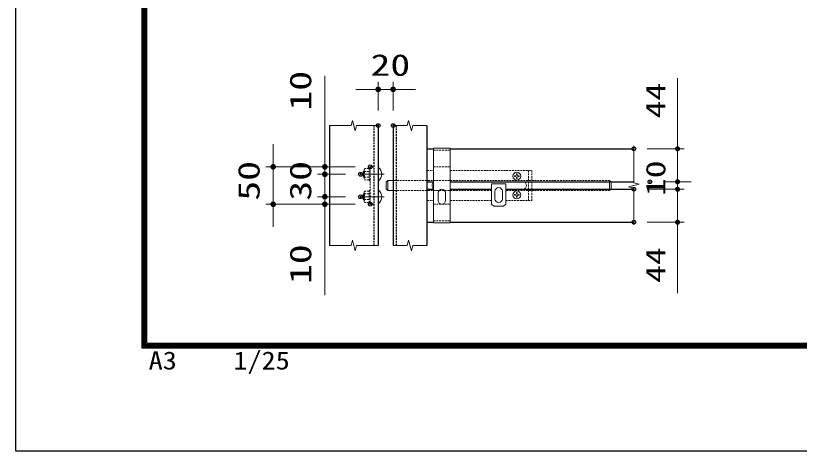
# Model space of a CAD drawing. Units: millimetres, scale not verified. Extents: x -5250 to 5250, y -3712 to 3712.
# Drawn here: x -5250 to -3158, y -3712 to -2550 of the extents above; entities that cross this region are included whole.
import ezdxf
from ezdxf.enums import TextEntityAlignment as Align

# ---------------------------------------------------------------- set-up
doc = ezdxf.new("R2010")
doc.units = ezdxf.units.MM
doc.header["$LTSCALE"] = 20
doc.header["$PDMODE"] = 32
doc.header["$PDSIZE"] = 10
doc.linetypes.add('USER1', pattern=[50.8, 31.75, -6.35, 6.35, -6.35])
doc.linetypes.add('USER2', pattern=[0.375, 0.25, -0.125])
for name, color, linetype, lineweight in [('0-0_D-TTL', 7, 'Continuous', 25), ('0-3_D-STR1', 1, 'Continuous', 25), ('0-4_D-STR3', 3, 'Continuous', 13), ('0-5_D-BMK', 2, 'Continuous', 13), ('0-6_D-STR-DIM', 7, 'Continuous', 13), ('0-7_0', 7, 'Continuous', 25)]:
    doc.layers.add(name, color=color, linetype=linetype, lineweight=lineweight)
doc.layers.add('0-8_Defpoints', color=7, linetype='Continuous')
doc.styles.add('ＭＳ ゴシック', font='')
doc.styles.get('ＭＳ ゴシック').set_extended_font_data('MS Gothic')

# ---------------------------------------------------------------- blocks, each defined once
blk = doc.blocks.new('_DotSmall')
at = {"layer": '0-7_0'}
for points in [[(0, 0), (-2.5, 0), (-2.48, 0.313)], [(0, 0), (-2.48, -0.313), (-2.5, 0)], [(0, 0), (-2.48, 0.313), (-2.421, 0.622)], [(0, 0), (-2.421, -0.622), (-2.48, -0.313)], [(0, 0), (-2.421, 0.622), (-2.324, 0.92)], [(0, 0), (-2.324, -0.92), (-2.421, -0.622)], [(0, 0), (-2.324, 0.92), (-2.191, 1.204)], [(0, 0), (-2.191, -1.204), (-2.324, -0.92)], [(0, 0), (-2.191, 1.204), (-2.023, 1.469)], [(0, 0), (-2.023, -1.469), (-2.191, -1.204)], [(0, 0), (-2.023, 1.469), (-1.822, 1.711)], [(0, 0), (-1.822, -1.711), (-2.023, -1.469)], [(0, 0), (-1.822, 1.711), (-1.594, 1.926)], [(0, 0), (-1.594, -1.926), (-1.822, -1.711)], [(0, 0), (-1.594, 1.926), (-1.34, 2.111)], [(0, 0), (-1.34, -2.111), (-1.594, -1.926)], [(0, 0), (-1.34, 2.111), (-1.064, 2.262)], [(0, 0), (-1.064, -2.262), (-1.34, -2.111)], [(0, 0), (-1.064, 2.262), (-0.773, 2.378)], [(0, 0), (-0.773, -2.378), (-1.064, -2.262)], [(0, 0), (-0.773, 2.378), (-0.468, 2.456)], [(0, 0), (-0.468, -2.456), (-0.773, -2.378)], [(0, 0), (-0.468, 2.456), (-0.157, 2.495)], [(0, 0), (-0.157, -2.495), (-0.468, -2.456)], [(0, 0), (-0.157, 2.495), (0.157, 2.495)], [(0, 0), (0.157, -2.495), (-0.157, -2.495)], [(0, 0), (0.157, 2.495), (0.468, 2.456)], [(0, 0), (0.468, 2.456), (0.773, 2.378)], [(0, 0), (0.773, 2.378), (1.064, 2.262)], [(0, 0), (1.064, 2.262), (1.34, 2.111)], [(0, 0), (1.34, 2.111), (1.594, 1.926)], [(0, 0), (1.594, 1.926), (1.822, 1.711)], [(0, 0), (1.822, 1.711), (2.023, 1.469)], [(0, 0), (2.023, 1.469), (2.191, 1.204)], [(0, 0), (2.191, 1.204), (2.324, 0.92)], [(0, 0), (2.324, 0.92), (2.421, 0.622)], [(0, 0), (2.421, 0.622), (2.48, 0.313)], [(0, 0), (2.48, 0.313), (2.5, 0)], [(0, 0), (0.468, -2.456), (0.157, -2.495)], [(0, 0), (0.773, -2.378), (0.468, -2.456)], [(0, 0), (1.064, -2.262), (0.773, -2.378)], [(0, 0), (1.34, -2.111), (1.064, -2.262)], [(0, 0), (1.594, -1.926), (1.34, -2.111)], [(0, 0), (1.822, -1.711), (1.594, -1.926)], [(0, 0), (2.023, -1.469), (1.822, -1.711)], [(0, 0), (2.191, -1.204), (2.023, -1.469)], [(0, 0), (2.324, -0.92), (2.191, -1.204)], [(0, 0), (2.421, -0.622), (2.324, -0.92)], [(0, 0), (2.48, -0.313), (2.421, -0.622)], [(0, 0), (2.5, 0), (2.48, -0.313)]]:
    blk.add_solid(points, dxfattribs=at)

msp = doc.modelspace()

# ---------------------------------------------------------------- linework, layer by layer
at = {"layer": '0-0_D-TTL', "color": 2}
msp.add_lwpolyline([(-5249.84, 3712.5), (5250.16, 3712.5), (5250.16, -3712.5), (-5249.84, -3712.5)], close=True, dxfattribs=at)
at = {"layer": '0-0_D-TTL'}
for points in [[(-4912.34, 3437.5), (4912.66, 3437.5), (4912.66, -3437.5), (-4912.34, -3437.5)], [(-4909.21, 3434.37), (4909.54, 3434.37), (4909.54, -3434.37), (-4909.21, -3434.37)], [(-4906.09, 3431.25), (4906.41, 3431.25), (4906.41, -3431.25), (-4906.09, -3431.25)], [(-4902.96, 3428.12), (4903.29, 3428.12), (4903.29, -3428.12), (-4902.96, -3428.12)], [(-4899.84, 3425), (4900.16, 3425), (4900.16, -3425), (-4899.84, -3425)]]:
    msp.add_lwpolyline(points, close=True, dxfattribs=at)
at = {"layer": '0-3_D-STR1'}
for p, q in [((-4412.27, -2842.93), (-4412.27, -3162.93)), ((-4282.27, -2842.93), (-4282.27, -3162.93)), ((-4242.27, -2842.93), (-4242.27, -3162.93)), ((-4152.27, -2842.93), (-4152.27, -3162.93)), ((-4152.27, -2904.93), (-4134.27, -2904.93)), ((-4090.27, -2904.93), (-3599.82, -2904.93)), ((-4152.27, -2992.93), (-4134.27, -2992.93)), ((-4090.27, -2992.93), (-3599.82, -2992.93)), ((-4152.27, -3012.93), (-4134.27, -3012.93)), ((-4090.27, -3012.93), (-3979.61, -3012.93)), ((-3941.61, -3012.93), (-3599.82, -3012.93)), ((-4152.27, -3100.93), (-4134.27, -3100.93)), ((-4090.27, -3100.93), (-3599.82, -3100.93))]:
    msp.add_line(p, q, dxfattribs=at)
at = {"layer": '0-3_D-STR1', "linetype": 'USER2'}
for p, q in [((-4294.27, -2842.93), (-4294.27, -3162.93)), ((-4234.27, -2842.93), (-4234.27, -3162.93))]:
    msp.add_line(p, q, dxfattribs=at)
at = {"layer": '0-4_D-STR3'}
for p, q in [((-4134.27, -2902.93), (-4134.27, -3102.93)), ((-4134.27, -2902.93), (-4090.27, -2902.93)), ((-4090.27, -2902.93), (-4090.27, -3102.93)), ((-4281.27, -2955.13), (-4282.27, -2955.13)), ((-4281.27, -2955.13), (-4281.27, -2990.73)), ((-4281.27, -2990.73), (-4282.27, -2990.73)), ((-4260.61, -2993.93), (-4256.61, -2989.93)), ((-4256.61, -2989.93), (-4256.61, -3015.93)), ((-4242.27, -2989.93), (-4256.61, -2989.93)), ((-3915.98, -2977.1), (-3918.57, -2977.14)), ((-3918.57, -2977.14), (-3918.57, -2978.72)), ((-3915.98, -2978.77), (-3918.57, -2978.72)), ((-3913.06, -2971.63), (-3913.1, -2974.22)), ((-3913.06, -2984.23), (-3913.1, -2981.64)), ((-3913.06, -2971.63), (-3911.48, -2971.63)), ((-3911.48, -2971.63), (-3911.43, -2974.22)), ((-3908.56, -2977.1), (-3905.97, -2977.14)), ((-3908.56, -2978.77), (-3905.97, -2978.72)), ((-3905.97, -2977.14), (-3905.97, -2978.72)), ((-3664.61, -2989.93), (-3664.61, -3015.93)), ((-4260.61, -3011.93), (-4260.61, -2993.93)), ((-4260.61, -3011.93), (-4256.61, -3015.93)), ((-3979.61, -2998.43), (-3941.61, -2998.43)), ((-3979.61, -2998.43), (-3979.61, -3052.43)), ((-3941.61, -2998.43), (-3941.61, -3052.43)), ((-3660.61, -3011.93), (-3660.61, -2993.93)), ((-4242.27, -3015.93), (-4256.61, -3015.93)), ((-4122.27, -3022.93), (-4122.27, -3042.93)), ((-4102.27, -3022.93), (-4102.27, -3042.93)), ((-3970.61, -3018.43), (-3970.61, -3038.43)), ((-3950.61, -3018.43), (-3950.61, -3038.43)), ((-3915.98, -3028.77), (-3918.57, -3028.72)), ((-3913.06, -3021.63), (-3913.1, -3024.22)), ((-3913.06, -3034.23), (-3913.1, -3031.64)), ((-3913.06, -3021.63), (-3911.48, -3021.63)), ((-3911.48, -3021.63), (-3911.43, -3024.22)), ((-3911.48, -3034.23), (-3911.43, -3031.64)), ((-3908.56, -3027.1), (-3905.97, -3027.14)), ((-3908.56, -3028.77), (-3905.97, -3028.72)), ((-3905.97, -3027.14), (-3905.97, -3028.72)), ((-4281.27, -3050.73), (-4282.27, -3050.73)), ((-3973.61, -3058.43), (-3979.61, -3052.43)), ((-3947.61, -3058.43), (-3941.61, -3052.43)), ((-3913.06, -3034.23), (-3911.48, -3034.23)), ((-3973.61, -3058.43), (-3947.61, -3058.43)), ((-4134.27, -3102.93), (-4090.27, -3102.93))]:
    msp.add_line(p, q, dxfattribs=at)
at = {"layer": '0-4_D-STR3', "linetype": 'USER2'}
for p, q in [((-4134.27, -2908.93), (-4090.27, -2908.93)), ((-4320.67, -2964.93), (-4322.27, -2966.53)), ((-4322.27, -2966.53), (-4319.47, -2966.53)), ((-4320.67, -2964.93), (-4320.67, -2980.93)), ((-4319.47, -2964.93), (-4320.67, -2964.93)), ((-4319.47, -2984.26), (-4319.47, -2961.58)), ((-4306.47, -2957.93), (-4318.27, -2957.93)), ((-4306.47, -2965.45), (-4318.27, -2965.45)), ((-4303.27, -2952.93), (-4294.27, -2952.93)), ((-4303.27, -2952.93), (-4303.27, -3052.93)), ((-4152.27, -2962.93), (-4134.27, -2962.93)), ((-4134.27, -2952.93), (-4090.27, -2952.93)), ((-4090.27, -2962.93), (-3872.27, -2962.93)), ((-3881.27, -2962.93), (-3881.27, -3042.93)), ((-3872.27, -2962.93), (-3872.27, -3042.93)), ((-4322.27, -2979.33), (-4319.47, -2979.33)), ((-4306.48, -2980.43), (-4318.27, -2980.43)), ((-4306.47, -2987.93), (-4318.27, -2987.93)), ((-4303.27, -2989.93), (-4306.47, -2989.93)), ((-3664.61, -2989.93), (-4242.27, -2989.93)), ((-3660.61, -2993.93), (-3664.61, -2989.93)), ((-3664.61, -3015.93), (-3660.61, -3011.93)), ((-4322.27, -3026.53), (-4319.47, -3026.53)), ((-4320.67, -3040.93), (-4320.67, -3024.93)), ((-4319.47, -3021.6), (-4319.47, -3044.28)), ((-4306.47, -3017.93), (-4318.27, -3017.93)), ((-4306.48, -3025.43), (-4318.27, -3025.43)), ((-4303.27, -3015.93), (-4306.47, -3015.93)), ((-3979.61, -3015.93), (-4242.27, -3015.93)), ((-3664.61, -3015.93), (-3941.61, -3015.93)), ((-4319.47, -3040.93), (-4320.67, -3040.93)), ((-4306.47, -3040.41), (-4318.27, -3040.41)), ((-4306.47, -3047.93), (-4318.27, -3047.93)), ((-4303.27, -3052.93), (-4294.27, -3052.93)), ((-4152.27, -3042.93), (-4134.27, -3042.93)), ((-4134.27, -3052.93), (-4090.27, -3052.93)), ((-4090.27, -3042.93), (-3979.61, -3042.93)), ((-3941.61, -3042.93), (-3872.27, -3042.93)), ((-4134.27, -3096.93), (-4090.27, -3096.93))]:
    msp.add_line(p, q, dxfattribs=at)
for points in [[(-4319.47, -2980.93), (-4320.67, -2980.93), (-4322.27, -2979.33), (-4322.27, -2966.53)], [(-4303.27, -2955.93), (-4306.47, -2955.93), (-4306.47, -2989.93)], [(-4319.47, -3024.93), (-4320.67, -3024.93), (-4322.27, -3026.53), (-4322.27, -3039.33)], [(-4303.27, -3049.93), (-4306.47, -3049.93), (-4306.47, -3015.93)], [(-4320.67, -3040.93), (-4322.27, -3039.33), (-4319.47, -3039.33)]]:
    msp.add_lwpolyline(points, dxfattribs=at)
at = {"layer": '0-4_D-STR3'}
for points in [[(-3913.06, -2984.23), (-3911.48, -2984.23), (-3911.43, -2981.64)], [(-4281.27, -3050.73), (-4281.27, -3015.13), (-4282.27, -3015.13)], [(-3915.98, -3027.1), (-3918.57, -3027.14), (-3918.57, -3028.72)]]:
    msp.add_lwpolyline(points, dxfattribs=at)
for centre in [(-3912.27, -2977.93), (-3912.27, -3027.93)]:
    msp.add_circle(centre, 10.5, dxfattribs=at)
at = {"layer": '0-4_D-STR3', "linetype": 'USER2'}
for centre, radius, start, end in [((-4312.99, -2961.69), 6.48, 144.55918, 215.44082), ((-4295.48, -2972.94), 23.98, 161.79952, 198.20048), ((-4313.01, -2984.18), 6.46, 144.49677, 215.50323), ((-4313.01, -3021.68), 6.46, 144.49677, 215.50323), ((-4295.48, -3032.92), 23.98, 161.79952, 198.20048), ((-4312.99, -3044.17), 6.48, 144.55918, 215.44082)]:
    msp.add_arc(centre, radius, start, end, dxfattribs=at)
at = {"layer": '0-4_D-STR3'}
for centre, radius, start, end in [((-4295.39, -2972.93), 22.72, 308.42534, 51.57466), ((-3916.08, -2974.12), 2.98, 270, 0), ((-3916.08, -2981.74), 2.98, 0, 90), ((-3908.46, -2974.12), 2.98, 180, 270), ((-3908.46, -2981.74), 2.98, 90, 180), ((-4128.27, -3002.93), 10, 126.8699, 233.1301), ((-3960.61, -3018.43), 10, 0, 180), ((-3896.27, -3002.93), 10, 270, 90), ((-4295.39, -3032.93), 22.72, 308.42534, 51.57466), ((-4112.27, -3022.93), 10, 0, 180), ((-3916.08, -3024.12), 2.98, 270, 0), ((-3916.08, -3031.74), 2.98, 0, 90), ((-3908.46, -3024.12), 2.98, 180, 270), ((-3908.46, -3031.74), 2.98, 90, 180), ((-4112.27, -3042.93), 10, 180, 0), ((-3960.61, -3038.43), 10, 180, 0)]:
    msp.add_arc(centre, radius, start, end, dxfattribs=at)
at = {"layer": '0-5_D-BMK', "linetype": 'USER1'}
for p, q in [((-4266.12, -2972.93), (-4329.57, -2972.93)), ((-4266.12, -3032.93), (-4329.57, -3032.93))]:
    msp.add_line(p, q, dxfattribs=at)
at = {"layer": '0-5_D-BMK'}
for points in [[(-4412.27, -2842.93), (-4354.77, -2842.93), (-4351.02, -2828.94), (-4343.52, -2856.93), (-4339.77, -2842.93), (-4282.27, -2842.93)], [(-4242.27, -2842.93), (-4204.77, -2842.93), (-4201.02, -2828.94), (-4193.52, -2856.93), (-4189.77, -2842.93), (-4152.27, -2842.93)], [(-3599.82, -2897.06), (-3599.82, -2995.43), (-3585.82, -2999.18), (-3613.81, -3006.68), (-3599.82, -3010.43), (-3599.82, -3107.94)], [(-4412.27, -3162.93), (-4354.77, -3162.93), (-4351.02, -3148.94), (-4343.52, -3176.93), (-4339.77, -3162.93), (-4282.27, -3162.93)], [(-4242.27, -3162.93), (-4204.77, -3162.93), (-4201.02, -3148.94), (-4193.52, -3176.93), (-4189.77, -3162.93), (-4152.27, -3162.93)]]:
    msp.add_lwpolyline(points, dxfattribs=at)
at = {"layer": '0-6_D-STR-DIM'}
for p, q in [((-4424.62, -2952.93), (-4424.62, -2709.93)), ((-4282.27, -2802.93), (-4282.27, -2726.29)), ((-4242.27, -2802.93), (-4242.27, -2726.29)), ((-4282.27, -2746.29), (-4342.27, -2746.29)), ((-4282.27, -2746.29), (-4242.27, -2746.29)), ((-4242.27, -2746.29), (-4182.27, -2746.29)), ((-4562.46, -2952.93), (-4562.46, -2892.93)), ((-3563.82, -2904.93), (-3465.14, -2904.93)), ((-4424.62, -2972.93), (-4424.62, -2912.93)), ((-3483.14, -2992.93), (-3483.14, -2938.93)), ((-4343.27, -2952.93), (-4582.46, -2952.93)), ((-4562.46, -3052.93), (-4562.46, -2952.93)), ((-4343.27, -2952.93), (-4444.62, -2952.93)), ((-4424.62, -2972.93), (-4424.62, -2952.93)), ((-4369.57, -2972.93), (-4444.62, -2972.93)), ((-4369.57, -2972.93), (-4444.62, -2972.93)), ((-4424.62, -3032.93), (-4424.62, -2972.93)), ((-4424.62, -3032.93), (-4424.62, -2972.93)), ((-4424.62, -2972.93), (-4424.62, -3032.93)), ((-3520.87, -2992.93), (-3465.14, -2992.93)), ((-3483.14, -3012.93), (-3483.14, -2992.93)), ((-3447.14, -2992.93), (-3465.14, -2992.93)), ((-4369.57, -3032.93), (-4444.62, -3032.93)), ((-4369.57, -3032.93), (-4444.62, -3032.93)), ((-4424.62, -3032.93), (-4424.62, -3052.93)), ((-4424.62, -3032.93), (-4424.62, -3092.93)), ((-3563.82, -3012.93), (-3465.14, -3012.93)), ((-3563.82, -3012.93), (-3465.14, -3012.93)), ((-3483.14, -3012.93), (-3483.14, -3066.93)), ((-4343.27, -3052.93), (-4582.46, -3052.93)), ((-4562.46, -3052.93), (-4562.46, -3112.93)), ((-4343.27, -3052.93), (-4444.62, -3052.93)), ((-4424.62, -3052.93), (-4424.62, -3295.93)), ((-3563.82, -3100.93), (-3465.14, -3100.93))]:
    msp.add_line(p, q, dxfattribs=at)
for points in [[(-3483.14, -2992.93), (-3483.14, -2904.93), (-3483.14, -2715.93)], [(-3483.14, -3012.93), (-3483.14, -3100.93), (-3483.14, -3289.93)]]:
    msp.add_lwpolyline(points, dxfattribs=at)
at = {"layer": '0-8_Defpoints'}
for p in [(-4242.27, -2746.29), (-4282.27, -2842.93), (-4242.27, -2842.93), (-3599.82, -2904.93), (-3483.14, -2904.93), (-4562.46, -2952.93), (-4424.62, -2952.93), (-4303.27, -2952.93), (-4424.62, -2972.93), (-4329.57, -2972.93), (-3556.87, -2992.93), (-3483.14, -2992.93), (-3483.14, -2992.93), (-3599.82, -3012.93), (-3483.14, -3012.93), (-4424.62, -3032.93), (-4329.57, -3032.93), (-4303.27, -3052.93), (-3599.82, -3100.93)]:
    msp.add_point(p, dxfattribs=at)

# ---------------------------------------------------------------- block references
at = {"layer": '0-6_D-STR-DIM', "xscale": 3, "yscale": 3}
msp.add_blockref('_DotSmall', (-4282.27, -2746.29), dxfattribs=at)
at = {"layer": '0-6_D-STR-DIM'}
for p, xscale, yscale, rotation in [((-4242.27, -2746.29), 3, 3, 180), ((-3483.14, -2904.93), 2.7, 2.7, 90), ((-4562.46, -2952.93), 3, 3, 270), ((-4424.62, -2952.93), 3, 3, 270), ((-4424.62, -2972.93), 3, 3, 270), ((-4424.62, -2972.93), 3, 3, 90), ((-3483.14, -2992.93), 2.7, 2.7, 270), ((-3483.14, -2992.93), 2.7, 2.7, 270), ((-3483.14, -3012.93), 2.7, 2.7, 90), ((-3483.14, -3012.93), 2.7, 2.7, 90), ((-4424.62, -3032.93), 3, 3, 270), ((-4424.62, -3032.93), 3, 3, 90), ((-4562.46, -3052.93), 3, 3, 90), ((-4424.62, -3052.93), 3, 3, 90), ((-3483.14, -3100.93), 2.7, 2.7, 270)]:
    msp.add_blockref('_DotSmall', p, dxfattribs=dict(at, xscale=xscale, yscale=yscale, rotation=rotation))

# ---------------------------------------------------------------- texts
at = {"layer": '0-0_D-TTL', "style": 'ＭＳ ゴシック', "width": 1.15}
msp.add_text('A3\u3000\u30001/25', height=48.11, dxfattribs=at).set_placement((-4894.95, -3508.51), align=Align.BOTTOM_LEFT)
at = {"layer": '0-6_D-STR-DIM', "style": 'ＭＳ ゴシック', "width": 1.35}
msp.add_text('20', height=57.77, dxfattribs=at).set_placement((-4302.77, -2727.39), align=Align.BOTTOM_LEFT)
for s, height, p in [('10', 57.77, (-4443.51, -2802.93)), ('44', 51.91, (-3500.14, -2823.93)), ('50', 57.77, (-4581.36, -3043.43)), ('30', 57.77, (-4443.51, -3043.43)), ('10', 51.91, (-3500.14, -3031.28)), ('10', 57.77, (-4443.51, -3265.93)), ('44', 51.91, (-3500.14, -3262.93))]:
    msp.add_text(s, height=height, rotation=90, dxfattribs=at).set_placement(p, align=Align.BOTTOM_LEFT)

doc.saveas('drawing.dxf')
